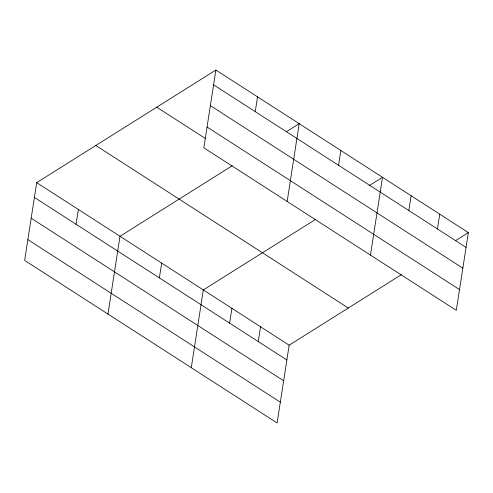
<?xml version="1.0" encoding="UTF-8"?>
<svg xmlns="http://www.w3.org/2000/svg" width="493" height="493" viewBox="0 0 493 493"><rect width="100%" height="100%" fill="white"/><g stroke="black" fill="none" stroke-linecap="round" stroke-linejoin="round"><path stroke-width="0.74" d="M215.885 70.037L203.843 147.814L456.308 310.356L468.35 232.585L215.885 70.037L36.692 182.644L24.65 260.415L277.115 422.963L289.157 345.186L401.438 274.632M76.058 224.26L78.35 209.463M107.961 314.059L120.002 236.283L232.283 165.722M159.368 277.898L161.661 263.102M191.278 367.698L203.319 289.921L315.6 219.367M255.251 111.652L257.543 96.856M229.639 323.143L231.932 308.341M258.252 341.563L260.544 326.767M287.16 201.452L299.196 123.675L286.341 131.754M338.562 165.291L340.854 150.494M370.471 255.091L382.513 177.32L369.01 185.799M408.833 210.536L411.125 195.739M437.445 228.955L439.738 214.159M455.495 240.658L468.35 232.585M213.592 84.833L466.058 247.381M210.375 105.619L462.841 268.161M207.06 127.028L459.525 289.576M156.749 107.197L205.458 138.558M95.827 145.484L348.292 308.026M36.692 182.644L289.157 345.186M34.399 197.44L286.864 359.982M31.182 218.22L283.648 380.769M27.867 239.635L280.332 402.177"/></g></svg>
